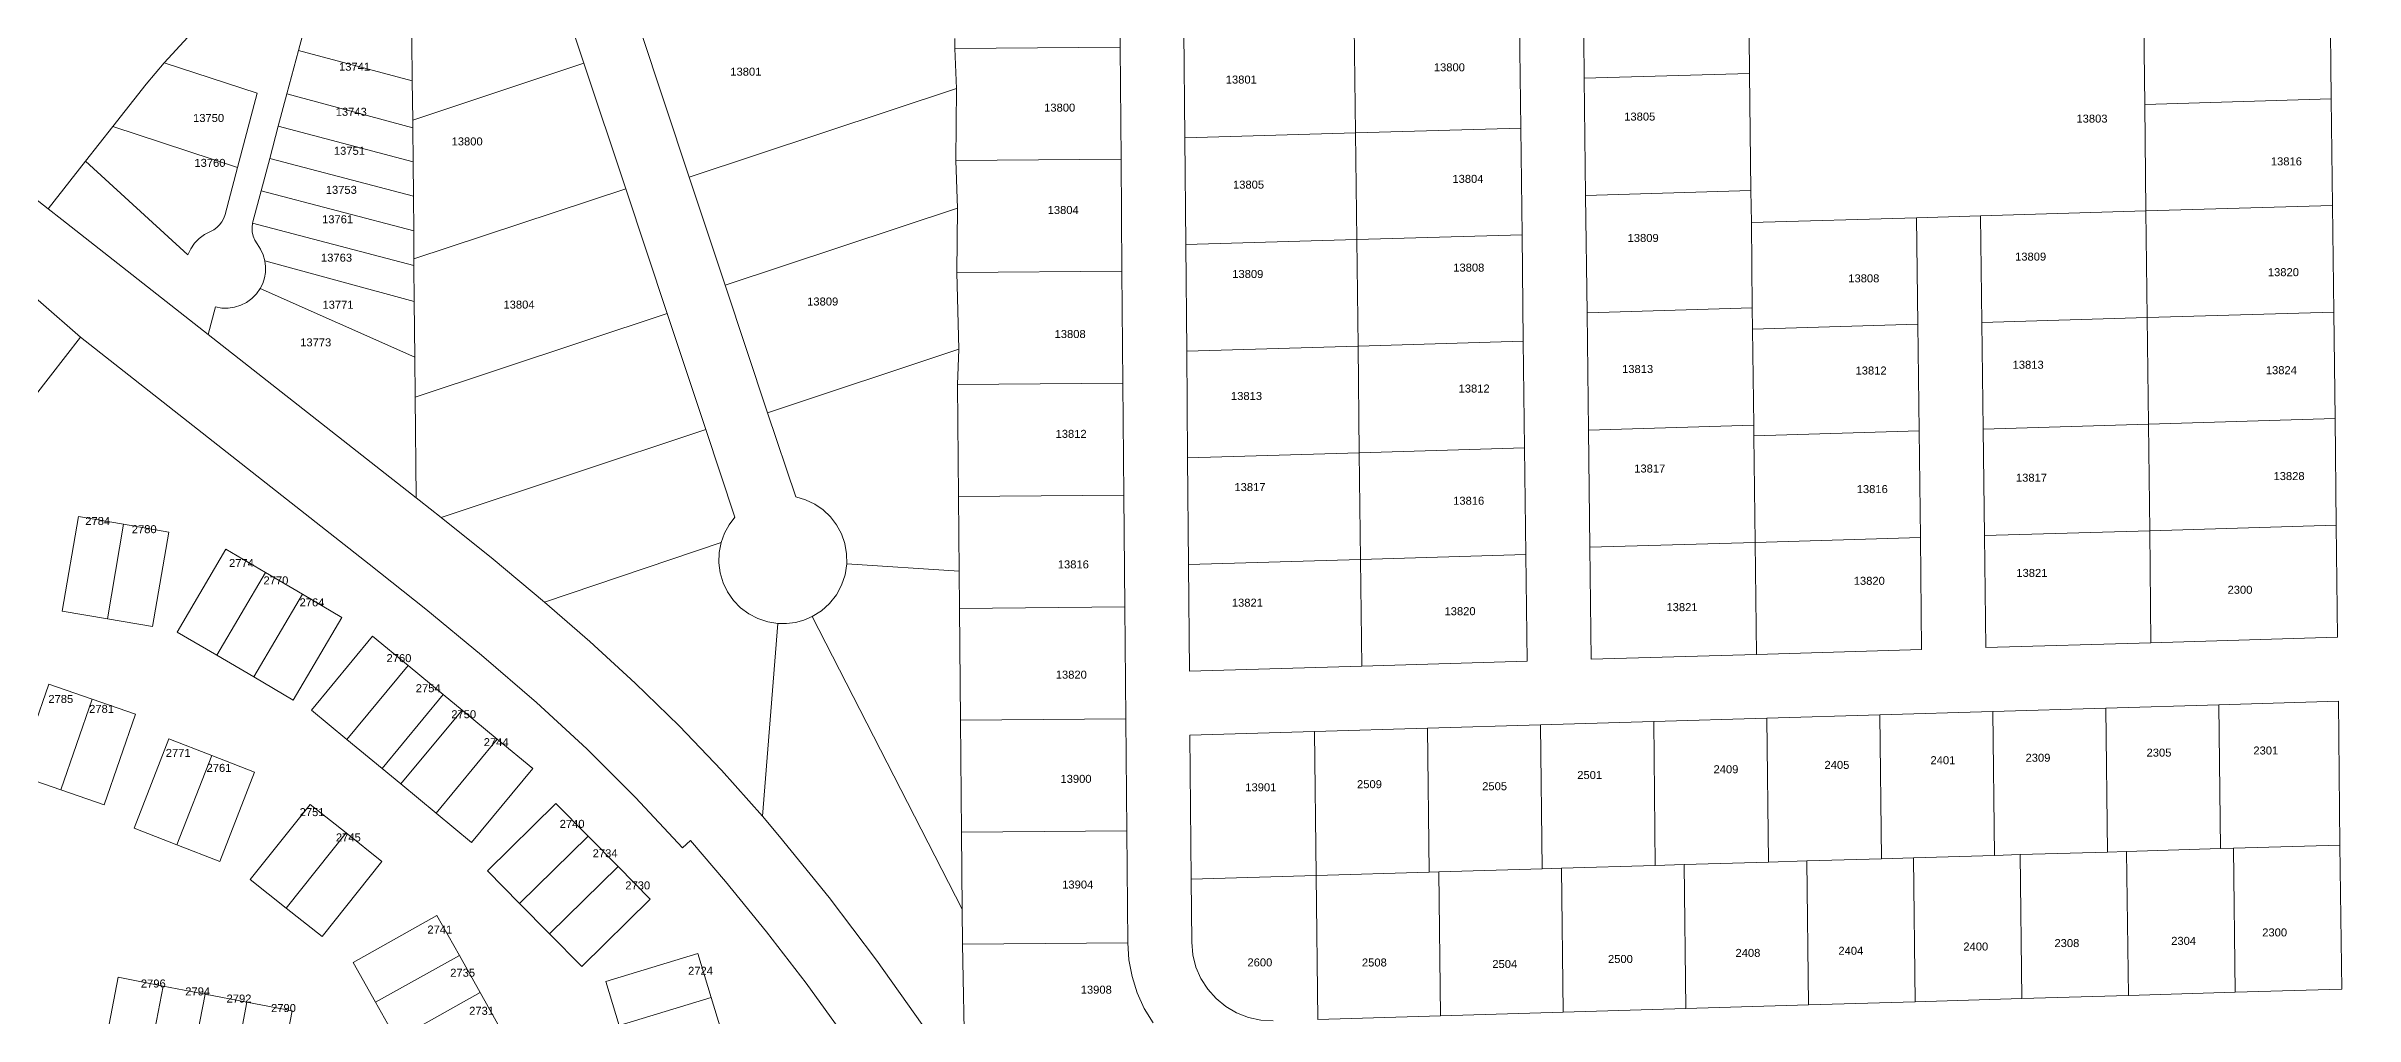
# Model space of a CAD drawing. Header units: feet. Extents: x 865220 to 5618803, y -2240498 to 1935234.
# Drawn here: x 2802211 to 2804375, y 966959 to 967868 of the extents above; entities that cross this region are included whole.
import ezdxf
from ezdxf.enums import TextEntityAlignment as Align

# ---------------------------------------------------------------- set-up
doc = ezdxf.new("R2010")
doc.units = ezdxf.units.FT
doc.header["$LTSCALE"] = 0.015
doc.header["$MEASUREMENT"] = 0
for name, color, linetype in [('Dakota County Addresses', 7, 'Continuous'), ('Dakota County Parcels', 7, 'Continuous'), ('NOTES', 7, 'Continuous')]:
    doc.layers.add(name, color=color, linetype=linetype)
doc.styles.add('Dimensions 100', font='arial.ttf')

# ---------------------------------------------------------------- blocks, each defined once
blk = doc.blocks.new('ACMAP_ANN_TEMPLATE_Dakota County Addresses')
at = {"layer": 'Dakota County Addresses', "style": 'Dimensions 100'}
blk.add_attdef('DakotaCountyAddress', text='', height=50, dxfattribs=at).set_placement((0, 0), align=Align.CENTER)

msp = doc.modelspace()

# ---------------------------------------------------------------- hatches: boundary and pattern name
at = {"layer": 'NOTES', "lineweight": 5, "ltscale": 100}
h = msp.add_hatch(dxfattribs=at)
h.set_pattern_fill('ANSI31', color=5, scale=200)
edge = h.paths.add_edge_path()
edge.add_line((2808585.7, 966658.4), (2808679.4, 966571))
edge.add_line((2808679.4, 966571), (2808784.9, 966571))
edge.add_line((2808784.9, 966571), (2808920.7, 966667.7))
edge.add_line((2808920.7, 966667.7), (2808911.3, 966688))
edge.add_line((2808911.3, 966688), (2809026.1, 966839.4))
edge.add_line((2809026.1, 966839.4), (2809145.1, 966908.2))
edge.add_line((2809145.1, 966908.2), (2809580.8, 966912.1))
edge.add_line((2809580.8, 966912.1), (2809575.4, 967518.2))
edge.add_line((2809575.4, 967518.2), (2809295, 967522.1))
edge.add_line((2809295, 967522.1), (2809042.1, 967556.5))
edge.add_arc((2808991.4, 966235.6), 1321.8, 87.8028, 104.0007)
edge.add_line((2808671.6, 967518.2), (2808403, 967446.4))
edge.add_line((2808403, 967446.4), (2808407.6, 966964.6))
edge.add_line((2808407.6, 966964.6), (2808623.9, 966965.1))
edge.add_line((2808623.9, 966965.1), (2808631, 966738.9))
edge.add_line((2808631, 966738.9), (2808608.3, 966689.7))
edge.add_line((2808608.3, 966689.7), (2808585.7, 966658.4))
edge = h.paths.add_edge_path()
edge.add_line((2808567.8, 966371.9), (2808569, 966038.6))
edge.add_line((2808569, 966038.6), (2808782.3, 966038.6))
edge.add_line((2808782.3, 966038.6), (2809009.7, 965920.8))
edge.add_arc((2809084.8, 966597.9), 681.3, 263.6714, 306.6769)
edge.add_arc((2809559.5, 965978.9), 99.3, 82.8194, 133.0126, ccw=False)
edge.add_line((2809571.9, 966077.4), (2809729.5, 966057.3))
edge.add_line((2809729.5, 966057.3), (2809731.8, 965834.8))
edge.add_line((2809731.8, 965834.8), (2810136.3, 965829.6))
edge.add_line((2810136.3, 965829.6), (2810457.1, 965805.2))
edge.add_line((2810457.1, 965805.2), (2810531.7, 965807.4))
edge.add_line((2810531.7, 965807.4), (2810491.8, 966235.4))
edge.add_arc((2809026.5, 965994.5), 1485, 9.3355, 22.1032)
edge.add_line((2810402.3, 966553.3), (2810199.7, 967067.4))
edge.add_line((2810199.7, 967067.4), (2810185.7, 967061.4))
edge.add_line((2810185.7, 967061.4), (2809983.9, 967561.8))
edge.add_arc((2809631.2, 969102.5), 1580.6, 273.0063, 282.8912, ccw=False)
edge.add_line((2809714.1, 967524.1), (2809719.8, 966815.4))
edge.add_line((2809719.8, 966815.4), (2809038.2, 966820.6))
edge.add_line((2809038.2, 966820.6), (2808936.8, 966687.9))
edge.add_line((2808936.8, 966687.9), (2808953.1, 966664.1))
edge.add_line((2808953.1, 966664.1), (2808567.8, 966371.9))
h.paths.add_polyline_path([(2808410.4, 966316.1), (2808546.9, 966314.5), (2808549.3, 966391.5), (2808764.3, 966550.1), (2808657.2, 966550.9), (2808553.2, 966658.7), (2808586.6, 966697.9), (2808609.6, 966739.1), (2808608.8, 966874.7), (2808407.3, 966873.9)])
edge = h.paths.add_edge_path()
edge.add_line((2809727.5, 965824.1), (2810138.6, 965815.6))
edge.add_line((2810138.6, 965815.6), (2810540.6, 965793.1))
edge.add_arc((2809798.1, 965733.8), 744.9, -11.2573, 4.5667, ccw=False)
edge.add_line((2810528.7, 965588.4), (2810520.2, 965532.1))
edge.add_arc((2809474.9, 961792.5), 3883, 74.3828, 81.4201)
edge.add_line((2810054.2, 965632), (2809934.5, 965637.6))
edge.add_line((2809934.5, 965637.6), (2809816.2, 965639.8))
edge.add_arc((2809802, 965705.7), 67.5, 178.0873, 282.1454, ccw=False)
edge.add_line((2809734.6, 965708), (2809727.5, 965824.1))
edge = h.paths.add_edge_path()
edge.add_line((2809233.9, 965909.1), (2809238.2, 965652.8))
edge.add_line((2809238.2, 965652.8), (2809596.8, 965650.2))
edge.add_line((2809596.8, 965650.2), (2809591.7, 966058.7))
edge.add_line((2809591.7, 966058.7), (2809561.3, 966060.4))
edge.add_arc((2809560.8, 966002.9), 57.5, 89.4429, 134.1272)
edge.add_arc((2809109.1, 966546.1), 649, 281.0855, 309.3547, ccw=False)
edge = h.paths.add_edge_path()
edge.add_line((2808365.2, 966005.5), (2808715, 966005.5))
edge.add_arc((2808711.7, 965766.1), 239.4, 68.1142, 89.2151, ccw=False)
edge.add_line((2808801, 965988.3), (2808929.7, 965920.2))
edge.add_arc((2809102, 966504.6), 609.3, 253.5725, 281.1287)
edge.add_line((2809219.6, 965906.8), (2809219.3, 965655.6))
edge.add_line((2809219.3, 965655.6), (2808239.4, 965656))
edge.add_arc((2808797.1, 965620.8), 558.8, 151.3513, 176.3821, ccw=False)
edge.add_arc((2807720.3, 966255.6), 691.8, 327.9637, 338.8056)
edge = h.paths.add_edge_path()
edge.add_line((2807282.7, 966470.3), (2807281.9, 966007.6))
edge.add_line((2807281.9, 966007.6), (2807784.5, 966010.6))
edge.add_line((2807784.5, 966010.6), (2808138.7, 965858))
edge.add_arc((2808725, 965664.6), 617.3, 146.7013, 161.7376, ccw=False)
edge.add_arc((2807713.8, 966255.3), 555.6, 333.0434, 357.7379)
edge.add_line((2808268.9, 966233.4), (2808258.2, 967401.1))
edge.add_line((2808258.2, 967401.1), (2808054.9, 967355.3))
edge.add_arc((2808218.3, 966862.8), 518.8, 108.354, 149.6972)
edge.add_line((2807770.4, 967124.6), (2807599, 966763.7))
edge.add_arc((2806967.4, 967127.5), 728.9, 295.6297, 330.0586, ccw=False)
edge = h.paths.add_edge_path()
edge.add_line((2807082.6, 965634.2), (2808099.3, 965629.8))
edge.add_arc((2808764.4, 965625.3), 665.2, 160.8598, 179.6148, ccw=False)
edge.add_line((2808136, 965843.4), (2807779.1, 965989.6))
edge.add_line((2807779.1, 965989.6), (2807301.1, 965990.4))
edge.add_line((2807301.1, 965990.4), (2807253, 965983.4))
edge.add_line((2807253, 965983.4), (2807052.6, 965919.2))
edge.add_arc((2806214.7, 965686.8), 869.6, -3.4686, 15.4985, ccw=False)
edge = h.paths.add_edge_path()
edge.add_line((2805799.9, 966123.8), (2805804.3, 965664.4))
edge.add_arc((2805867.2, 965669.7), 63.1, 184.7906, 276.3514)
edge.add_line((2805874.2, 965607), (2806982.3, 965630.8))
edge.add_arc((2805918.2, 965635.8), 1064.1, 359.7275, 377.8696)
edge.add_line((2806931, 965962.4), (2807217, 966057.2))
edge.add_line((2807217, 966057.2), (2807258.6, 966062.5))
edge.add_line((2807258.6, 966062.5), (2807263.9, 966459))
edge.add_arc((2807017.9, 967009.8), 603.2, 266.4576, 294.0672, ccw=False)
edge.add_arc((2807039.7, 965178.2), 1230.9, 92.7501, 102.2324)
edge.add_line((2806778.9, 966381.2), (2806388.4, 966298.1))
edge.add_arc((2807358.1, 962690.2), 3735.9, 105.0447, 110.6643)
edge.add_arc((2805548.2, 967591.2), 1488.9, 279.7301, 289.2744, ccw=False)
h.paths.add_polyline_path([(2805252.1, 966609.1), (2805648.7, 966621.9), (2805652.4, 966179.1), (2805630, 966177.1), (2805634, 965749.1), (2805605.5, 965604.9), (2805073.5, 965590.2), (2805061.7, 966120.8), (2805252.1, 966145.5)])
h.paths.add_polyline_path([(2804003.4, 966097), (2804010.9, 965573.6), (2805045, 965588.6), (2805037.5, 966121)])

# ---------------------------------------------------------------- linework, layer by layer
at = {"layer": 'Dakota County Parcels', "lineweight": 5}
for p, q in [((2802653, 968038.1), (2802714.9, 967852)), ((2802552.6, 968004.8), (2802554.1, 967835.4)), ((2803807.3, 967842.4), (2803805.6, 967990)), ((2803217.5, 967867), (2803216.6, 967972)), ((2803652.4, 967837.9), (2803651.3, 967935.2)), ((2804352.5, 967818.5), (2804351.3, 967918.5)), ((2802447.4, 967863.7), (2802456.4, 967897.7)), ((2803593, 967791.1), (2803591.5, 967915.4)), ((2804177.6, 967813.3), (2804176.4, 967913.3)), ((2802767.3, 967884.5), (2802813.7, 967745)), ((2803062.5, 967865.7), (2803062.4, 967875)), ((2803278.2, 967781.8), (2803277.3, 967881.8)), ((2803438, 967786.6), (2803436.9, 967886.5)), ((2802436.6, 967823.2), (2802447.4, 967863.7)), ((2802554.1, 967835.4), (2802447.4, 967863.7)), ((2803062.5, 967865.7), (2803217.5, 967867)), ((2803064.2, 967828.3), (2803062.5, 967865.7)), ((2803218.3, 967762), (2803217.5, 967867)), ((2802304.7, 967832.1), (2802273.5, 967792.4)), ((2802304.7, 967832.1), (2802321.5, 967852.4)), ((2802321.5, 967852.4), (2802408.8, 967823.8)), ((2802554.1, 967835.4), (2802554.5, 967798.6)), ((2802714.9, 967852), (2802554.5, 967798.6)), ((2802714.9, 967852), (2802754.1, 967734.1)), ((2803652.4, 967837.9), (2803807.3, 967842.4)), ((2803653.7, 967727.9), (2803652.4, 967837.9)), ((2803808.6, 967732.5), (2803807.3, 967842.4)), ((2802390.3, 967754.1), (2802408.8, 967823.8)), ((2802428.5, 967792.8), (2802436.6, 967823.2)), ((2802554.5, 967791.2), (2802436.6, 967823.2)), ((2802813.7, 967745), (2803064.2, 967828.3)), ((2803063.4, 967760.7), (2803064.2, 967828.3)), ((2804177.6, 967813.3), (2804352.5, 967818.5)), ((2804178.8, 967713.4), (2804177.6, 967813.3)), ((2804353.7, 967718.5), (2804352.5, 967818.5)), ((2802273.5, 967792.4), (2802248, 967760)), ((2802273.5, 967792.4), (2802390.3, 967754.1)), ((2802420.5, 967762.4), (2802428.5, 967792.8)), ((2802554.8, 967759.3), (2802428.5, 967792.8)), ((2802554.5, 967798.6), (2802554.5, 967791.2)), ((2802554.5, 967791.2), (2802554.8, 967759.3)), ((2803438, 967786.6), (2803593, 967791.1)), ((2803594.1, 967691.1), (2803593, 967791.1)), ((2803278.2, 967781.8), (2803438, 967786.6)), ((2803279, 967681.9), (2803278.2, 967781.8)), ((2803439.2, 967686.6), (2803438, 967786.6)), ((2802248, 967760), (2802212.8, 967715.3)), ((2802248, 967760), (2802343.9, 967672.2)), ((2802378.6, 967709.9), (2802390.3, 967754.1)), ((2802412.4, 967732.1), (2802420.5, 967762.4)), ((2802555.1, 967727.1), (2802420.5, 967762.4)), ((2802554.8, 967759.3), (2802555.1, 967727.1)), ((2802813.7, 967745), (2802847.4, 967643.7)), ((2803063.4, 967760.7), (2803218.3, 967762)), ((2803065.2, 967716.1), (2803063.4, 967760.7)), ((2803219.2, 967657), (2803218.3, 967762)), ((2802404.7, 967703), (2802412.4, 967732.1)), ((2802555.4, 967694.7), (2802412.4, 967732.1)), ((2802555.1, 967727.1), (2802555.4, 967694.7)), ((2802555.6, 967668.5), (2802754.1, 967734.1)), ((2802754.1, 967734.1), (2802793, 967617.2)), ((2803653.7, 967727.9), (2803808.6, 967732.5)), ((2803655, 967617.9), (2803653.7, 967727.9)), ((2803809, 967702.5), (2803808.6, 967732.5)), ((2802212.8, 967715.3), (2802225.6, 967705.2)), ((2802225.6, 967705.2), (2802362.7, 967597.5)), ((2802404.7, 967703), (2802404.4, 967701.8)), ((2802555.7, 967662.3), (2802404.4, 967701.8)), ((2802847.4, 967643.7), (2803065.2, 967716.1)), ((2803064.3, 967655.7), (2803065.2, 967716.1)), ((2803809, 967702.5), (2803963.9, 967707)), ((2803809.9, 967622.5), (2803809, 967702.5)), ((2803965, 967607.1), (2803963.9, 967707)), ((2804023.8, 967708.8), (2804178.8, 967713.4)), ((2804025, 967608.8), (2804023.8, 967708.8)), ((2804178.8, 967713.4), (2804353.7, 967718.5)), ((2804179.9, 967613.4), (2804178.8, 967713.4)), ((2804354.8, 967618.5), (2804353.7, 967718.5)), ((2802555.4, 967694.7), (2802555.6, 967668.5)), ((2803279, 967681.9), (2803439.2, 967686.6)), ((2803279.9, 967581.9), (2803279, 967681.9)), ((2803439.2, 967686.6), (2803594.1, 967691.1)), ((2803440.4, 967586.6), (2803439.2, 967686.6)), ((2803595.3, 967591.2), (2803594.1, 967691.1)), ((2802556, 967628.5), (2802416, 967666.6)), ((2802555.6, 967668.5), (2802555.7, 967662.3)), ((2802555.7, 967662.3), (2802556, 967628.5)), ((2802556.5, 967576.3), (2802411.5, 967640.5)), ((2802847.4, 967643.7), (2802887.1, 967524.2)), ((2803064.3, 967655.7), (2803219.2, 967657)), ((2803066.4, 967583.9), (2803064.3, 967655.7)), ((2803220.1, 967552), (2803219.2, 967657)), ((2802362.7, 967597.5), (2802369.6, 967623.3)), ((2802556, 967628.5), (2802556.5, 967576.3)), ((2802793, 967617.2), (2802556.8, 967538.6)), ((2802793, 967617.2), (2802829.2, 967508.5)), ((2803655, 967617.9), (2803809.9, 967622.5)), ((2803656.3, 967507.9), (2803655, 967617.9)), ((2803810.1, 967602.5), (2803809.9, 967622.5)), ((2804179.9, 967613.4), (2804354.8, 967618.5)), ((2804356, 967518.6), (2804354.8, 967618.5)), ((2802172.8, 967504.3), (2802243.1, 967594.9)), ((2802243.1, 967594.9), (2802513.8, 967382.2)), ((2802362.7, 967597.5), (2802557.6, 967444.3)), ((2803810.1, 967602.5), (2803965, 967607.1)), ((2803811.2, 967512.5), (2803810.1, 967602.5)), ((2803966.2, 967507.1), (2803965, 967607.1)), ((2804025, 967608.8), (2804179.9, 967613.4)), ((2804026.2, 967508.8), (2804025, 967608.8)), ((2804181.1, 967513.4), (2804179.9, 967613.4)), ((2802556.5, 967576.3), (2802556.8, 967538.6)), ((2802887.1, 967524.2), (2803066.4, 967583.9)), ((2803065.2, 967550.7), (2803066.4, 967583.9)), ((2803279.9, 967581.9), (2803440.4, 967586.6)), ((2803280.7, 967481.9), (2803279.9, 967581.9)), ((2803440.4, 967586.6), (2803595.3, 967591.2)), ((2803441.6, 967486.6), (2803440.4, 967586.6)), ((2803596.5, 967491.2), (2803595.3, 967591.2)), ((2803065.2, 967550.7), (2803220.1, 967552)), ((2803066.1, 967445.7), (2803065.2, 967550.7)), ((2803221, 967447), (2803220.1, 967552)), ((2802556.8, 967538.6), (2802557.6, 967444.3)), ((2802581.1, 967426), (2802829.2, 967508.5)), ((2802829.2, 967508.5), (2802856.5, 967426.3)), ((2802887.1, 967524.2), (2802913.4, 967445.2)), ((2803656.3, 967507.9), (2803811.2, 967512.5)), ((2803657.6, 967398), (2803656.3, 967507.9)), ((2803811.3, 967502.5), (2803811.2, 967512.5)), ((2803811.3, 967502.5), (2803966.2, 967507.1)), ((2803967.4, 967407.1), (2803966.2, 967507.1)), ((2804026.2, 967508.8), (2804181.1, 967513.4)), ((2804027.4, 967408.9), (2804026.2, 967508.8)), ((2804181.1, 967513.4), (2804356, 967518.6)), ((2804182.3, 967413.4), (2804181.1, 967513.4)), ((2804357.2, 967418.6), (2804356, 967518.6)), ((2803280.7, 967481.9), (2803441.6, 967486.6)), ((2803441.6, 967486.6), (2803596.5, 967491.2)), ((2803442.7, 967386.6), (2803441.6, 967486.6)), ((2803597.6, 967391.2), (2803596.5, 967491.2)), ((2803812.5, 967402.5), (2803811.3, 967502.5)), ((2803281.6, 967381.9), (2803280.7, 967481.9)), ((2802557.7, 967444.3), (2802560.5, 967442.3)), ((2802581.1, 967426), (2802560.5, 967442.3)), ((2803066.1, 967445.7), (2803221, 967447)), ((2803066.7, 967375.5), (2803066.1, 967445.7)), ((2803221.9, 967342.1), (2803221, 967447)), ((2802241.2, 967426.8), (2802226.1, 967338.1)), ((2802241.2, 967426.8), (2802283.6, 967419.6)), ((2802283.6, 967419.6), (2802268.5, 967330.8)), ((2802283.6, 967419.6), (2802326, 967412.3)), ((2802326, 967412.3), (2802310.8, 967323.6)), ((2802678, 967346.5), (2802843.6, 967402.6)), ((2803657.6, 967398), (2803812.5, 967402.5)), ((2803812.5, 967402.5), (2803967.4, 967407.1)), ((2803813.7, 967297.5), (2803812.5, 967402.5)), ((2803968.6, 967302.1), (2803967.4, 967407.1)), ((2804027.4, 967408.9), (2804182.3, 967413.4)), ((2804028.6, 967303.9), (2804027.4, 967408.9)), ((2804182.3, 967413.4), (2804357.2, 967418.6)), ((2804183.5, 967308.4), (2804182.3, 967413.4)), ((2804358.4, 967313.6), (2804357.2, 967418.6)), ((2802379.5, 967396.1), (2802333.9, 967318.5)), ((2802379.5, 967396.1), (2802416.6, 967374.3)), ((2802961.2, 967382.5), (2803066.7, 967375.5)), ((2803281.6, 967381.9), (2803442.7, 967386.6)), ((2803282.4, 967281.9), (2803281.6, 967381.9)), ((2803442.7, 967386.6), (2803597.6, 967391.2)), ((2803443.9, 967286.6), (2803442.7, 967386.6)), ((2803598.8, 967291.2), (2803597.6, 967391.2)), ((2803658.8, 967293), (2803657.6, 967398)), ((2802416.6, 967374.3), (2802371, 967296.7)), ((2802416.6, 967374.3), (2802451.1, 967354.1)), ((2803066.9, 967340.7), (2803066.7, 967375.5)), ((2802226.1, 967338.1), (2802268.5, 967330.8)), ((2802451.1, 967354.1), (2802405.5, 967276.5)), ((2802451.1, 967354.1), (2802488.1, 967332.3)), ((2802720.6, 967309.5), (2802678, 967346.5)), ((2803066.9, 967340.7), (2803221.9, 967342.1)), ((2803067.8, 967235.8), (2803066.9, 967340.7)), ((2803222.8, 967237.1), (2803221.9, 967342.1)), ((2802268.5, 967330.8), (2802310.8, 967323.6)), ((2802333.9, 967318.5), (2802371, 967296.7)), ((2802488.1, 967332.3), (2802442.6, 967254.7)), ((2802516.9, 967314.6), (2802459.6, 967245.2)), ((2802516.9, 967314.6), (2802550.1, 967287.2)), ((2802882.3, 967145.9), (2802896.6, 967326.6)), ((2802928.7, 967333), (2803069.3, 967058.8)), ((2804183.5, 967308.4), (2804358.4, 967313.6)), ((2802371, 967296.7), (2802405.5, 967276.5)), ((2803443.9, 967286.6), (2803598.8, 967291.2)), ((2803658.8, 967293), (2803813.7, 967297.5)), ((2803813.7, 967297.5), (2803968.6, 967302.1)), ((2804028.6, 967303.9), (2804183.5, 967308.4)), ((2802213.5, 967269.6), (2802184.2, 967184.5)), ((2802213.5, 967269.6), (2802254.2, 967255.6)), ((2802405.5, 967276.5), (2802442.6, 967254.7)), ((2802492.8, 967217.9), (2802550.1, 967287.2)), ((2802550.1, 967287.2), (2802583.2, 967259.8)), ((2803282.4, 967281.9), (2803443.9, 967286.6)), ((2802254.2, 967255.6), (2802224.8, 967170.5)), ((2802254.2, 967255.6), (2802294.8, 967241.6)), ((2802525.9, 967190.5), (2802583.2, 967259.8)), ((2802583.2, 967259.8), (2802600.7, 967245.4)), ((2804035.3, 967244), (2804141.2, 967247.2)), ((2804141.2, 967247.2), (2804247.2, 967250.3)), ((2804142.8, 967112.2), (2804141.2, 967247.2)), ((2804247.2, 967250.3), (2804359.1, 967253.6)), ((2804248.7, 967115.4), (2804247.2, 967250.3)), ((2804360.6, 967118.7), (2804359.1, 967253.6)), ((2802294.8, 967241.6), (2802265.5, 967156.5)), ((2802459.6, 967245.2), (2802492.8, 967217.9)), ((2802543.3, 967176.1), (2802600.7, 967245.4)), ((2802600.7, 967245.4), (2802633.8, 967218.1)), ((2803067.8, 967235.8), (2803222.8, 967237.1)), ((2803068.7, 967130.8), (2803067.8, 967235.8)), ((2803223.7, 967132.1), (2803222.8, 967237.1)), ((2803399.6, 967225.3), (2803505.6, 967228.4)), ((2803505.6, 967228.4), (2803611.5, 967231.6)), ((2803507.2, 967093.4), (2803505.6, 967228.4)), ((2803611.5, 967231.6), (2803717.5, 967234.7)), ((2803613.1, 967096.6), (2803611.5, 967231.6)), ((2803717.5, 967234.7), (2803823.4, 967237.8)), ((2803719, 967099.7), (2803717.5, 967234.7)), ((2803823.4, 967237.8), (2803929.3, 967240.9)), ((2803825, 967102.8), (2803823.4, 967237.8)), ((2803929.3, 967240.9), (2804035.3, 967244)), ((2803930.9, 967105.9), (2803929.3, 967240.9)), ((2804036.9, 967109.1), (2804035.3, 967244)), ((2802326.1, 967218.4), (2802293.5, 967134.6)), ((2802326.1, 967218.4), (2802366.2, 967202.8)), ((2802492.8, 967217.9), (2802525.9, 967190.5)), ((2802576.5, 967148.7), (2802633.8, 967218.1)), ((2802633.8, 967218.1), (2802667, 967190.7)), ((2803282.9, 967221.9), (2803399.6, 967225.3)), ((2803284.1, 967086.9), (2803282.9, 967221.9)), ((2803401.2, 967090.3), (2803399.6, 967225.3)), ((2802184.2, 967184.5), (2802224.8, 967170.5)), ((2802366.2, 967202.8), (2802333.5, 967119)), ((2802366.2, 967202.8), (2802406.2, 967187.2)), ((2802406.2, 967187.2), (2802373.6, 967103.4)), ((2802525.9, 967190.5), (2802543.3, 967176.1)), ((2802667, 967190.7), (2802609.6, 967121.3)), ((2802224.8, 967170.5), (2802265.5, 967156.5)), ((2802543.3, 967176.1), (2802576.5, 967148.7)), ((2802458.3, 967156.8), (2802402.3, 967086.4)), ((2802458.3, 967156.8), (2802492, 967130.1)), ((2802576.5, 967148.7), (2802609.6, 967121.3)), ((2802688.6, 967157.8), (2802624.5, 967094.5)), ((2802688.6, 967157.8), (2802718.8, 967127.2)), ((2802898.3, 967126.9), (2802882.3, 967145.9)), ((2802293.5, 967134.6), (2802333.5, 967119)), ((2802333.5, 967119), (2802373.6, 967103.4)), ((2802492, 967130.1), (2802435.9, 967059.7)), ((2802492, 967130.1), (2802525.6, 967103.3)), ((2802718.8, 967127.2), (2802654.7, 967063.9)), ((2802718.8, 967127.2), (2802746.9, 967098.7)), ((2802807.2, 967116.3), (2802814.7, 967122.9)), ((2802847.7, 967084.6), (2802814.7, 967122.9)), ((2803068.7, 967130.8), (2803223.7, 967132.1)), ((2803069.3, 967058.8), (2803068.7, 967130.8)), ((2803224.6, 967027.1), (2803223.7, 967132.1)), ((2804260.7, 967115.8), (2804360.6, 967118.7)), ((2804362.2, 966983.8), (2804360.6, 967118.7)), ((2802525.6, 967103.3), (2802469.6, 967032.9)), ((2802746.9, 967098.7), (2802682.8, 967035.5)), ((2802746.9, 967098.7), (2802777.1, 967068.1)), ((2803516.1, 967093.7), (2803613.1, 967096.6)), ((2803613.1, 967096.6), (2803631.1, 967097.1)), ((2803631.1, 967097.1), (2803719, 967099.7)), ((2803632.7, 966962.1), (2803631.1, 967097.1)), ((2803719, 967099.7), (2803746, 967100.5)), ((2803746, 967100.5), (2803825, 967102.8)), ((2803747.6, 966965.5), (2803746, 967100.5)), ((2803825, 967102.8), (2803861, 967103.9)), ((2803861, 967103.9), (2803930.9, 967105.9)), ((2803862.5, 966968.9), (2803861, 967103.9)), ((2803930.9, 967105.9), (2803960.8, 967106.8)), ((2803960.8, 967106.8), (2804036.9, 967109.1)), ((2803962.4, 966971.9), (2803960.8, 967106.8)), ((2804036.9, 967109.1), (2804060.8, 967109.8)), ((2804060.8, 967109.8), (2804142.8, 967112.2)), ((2804062.4, 966974.8), (2804060.8, 967109.8)), ((2804142.8, 967112.2), (2804160.7, 967112.8)), ((2804160.7, 967112.8), (2804248.7, 967115.4)), ((2804162.3, 966977.8), (2804160.7, 967112.8)), ((2804248.7, 967115.4), (2804260.7, 967115.8)), ((2804262.3, 966980.8), (2804260.7, 967115.8)), ((2802435.9, 967059.7), (2802402.3, 967086.4)), ((2802624.5, 967094.5), (2802654.7, 967063.9)), ((2803284.1, 967086.9), (2803401.2, 967090.3)), ((2803284.6, 967027.6), (2803284.1, 967086.9)), ((2803401.2, 967090.3), (2803507.2, 967093.4)), ((2803401.2, 967090.3), (2803402.8, 966955.3)), ((2803507.2, 967093.4), (2803516.1, 967093.7)), ((2803517.7, 966958.7), (2803516.1, 967093.7)), ((2802469.6, 967032.9), (2802435.9, 967059.7)), ((2802577.2, 967052.8), (2802498.7, 967008.8)), ((2802577.2, 967052.8), (2802598.2, 967015.3)), ((2802654.7, 967063.9), (2802682.8, 967035.5)), ((2802777.1, 967068.1), (2802713.1, 967004.9)), ((2803069.6, 967025.8), (2803069.3, 967058.8)), ((2802682.8, 967035.5), (2802713.1, 967004.9)), ((2802598.2, 967015.3), (2802519.7, 966971.3)), ((2802598.2, 967015.3), (2802617.8, 966980.5)), ((2802821.7, 967017), (2802735.6, 966990.9)), ((2802821.7, 967017), (2802834.2, 966975.9)), ((2803069.6, 967025.8), (2803224.6, 967027.1)), ((2803072.6, 966889), (2803069.6, 967025.8)), ((2802261.4, 966906.4), (2802278.4, 966994.8)), ((2802278.4, 966994.8), (2802320.7, 966986.6)), ((2802519.7, 966971.3), (2802498.7, 967008.8)), ((2802748.1, 966949.7), (2802735.6, 966990.9)), ((2802303.6, 966898.3), (2802320.7, 966986.6)), ((2802320.7, 966986.6), (2802359.9, 966979)), ((2802342.9, 966890.7), (2802359.9, 966979)), ((2802359.9, 966979), (2802399.2, 966971.4)), ((2802382.1, 966883.1), (2802399.2, 966971.4)), ((2802399.2, 966971.4), (2802441.4, 966963.3)), ((2802539.3, 966936.4), (2802519.7, 966971.3)), ((2802617.8, 966980.5), (2802539.3, 966936.4)), ((2802617.8, 966980.5), (2802638.8, 966943)), ((2802834.2, 966975.9), (2802748.1, 966949.7)), ((2802834.2, 966975.9), (2802846.7, 966934.8)), ((2803747.6, 966965.5), (2803862.5, 966968.9)), ((2803862.5, 966968.9), (2803962.4, 966971.9)), ((2803962.4, 966971.9), (2804062.4, 966974.8)), ((2804062.4, 966974.8), (2804162.3, 966977.8)), ((2804162.3, 966977.8), (2804262.3, 966980.8)), ((2804262.3, 966980.8), (2804362.2, 966983.8)), ((2802424.3, 966874.9), (2802441.4, 966963.3)), ((2803402.8, 966955.3), (2803517.7, 966958.7)), ((2803517.7, 966958.7), (2803632.7, 966962.1)), ((2803632.7, 966962.1), (2803747.6, 966965.5))]:
    msp.add_line(p, q, dxfattribs=at)
for points in [[(2802321.5, 967852.4), (2802343.7, 967876.3), (2802367.4, 967898.8), (2802392.5, 967919.7), (2802418.8, 967939.1)], [(2802134.2, 967777.1), (2802173.5, 967746.2), (2802212.8, 967715.3)], [(2802093.5, 967725.4), (2802131.3, 967692.4), (2802243.1, 967594.9)], [(2802378.6, 967709.9), (2802377.4, 967706.5), (2802375.7, 967703.3), (2802373.5, 967700.4), (2802371, 967697.9), (2802368.1, 967695.8), (2802364.9, 967694.2)], [(2802404.4, 967701.8), (2802403.9, 967697.7), (2802404.1, 967693.7), (2802405, 967689.7), (2802406.6, 967685.9), (2802408.8, 967682.5)], [(2803963.9, 967707), (2803993.8, 967707.9), (2804023.8, 967708.8)], [(2802364.9, 967694.2), (2802359.3, 967691.3), (2802354.3, 967687.6), (2802350, 967683.1), (2802346.5, 967677.9), (2802343.9, 967672.2)], [(2802408.8, 967682.5), (2802412, 967677.6), (2802414.5, 967672.2), (2802416, 967666.6)], [(2802416, 967666.6), (2802416.6, 967661.2), (2802416.5, 967655.8), (2802415.6, 967650.5), (2802413.9, 967645.3), (2802411.5, 967640.5)], [(2802411.5, 967640.5), (2802408, 967635.5), (2802403.7, 967631.2), (2802398.8, 967627.6), (2802393.4, 967624.9), (2802387.6, 967623), (2802381.6, 967622.1), (2802375.5, 967622.2), (2802369.6, 967623.3)], [(2802961.2, 967382.5), (2802961.1, 967392), (2802959.4, 967401.4), (2802956.3, 967410.5), (2802951.8, 967418.9), (2802946, 967426.5), (2802939.1, 967433), (2802931.2, 967438.4), (2802922.6, 967442.5), (2802913.4, 967445.2)], [(2802678, 967346.5), (2802629.9, 967386.7), (2802581.1, 967426)], [(2802856.5, 967426.3), (2802851, 967419), (2802846.7, 967411.1), (2802843.6, 967402.6)], [(2802843.6, 967402.6), (2802841.7, 967393.1), (2802841.4, 967383.5), (2802842.7, 967374), (2802845.4, 967364.8), (2802849.6, 967356.1), (2802855.1, 967348.2), (2802861.8, 967341.3), (2802869.5, 967335.6), (2802878, 967331.2), (2802887.2, 967328.1), (2802896.6, 967326.6)], [(2802670.4, 967252.5), (2802619, 967296.8), (2802566.8, 967340), (2802513.8, 967382.2)], [(2802928.7, 967333), (2802937.5, 967338.5), (2802945.1, 967345.4), (2802951.5, 967353.5), (2802956.4, 967362.5), (2802959.7, 967372.3), (2802961.2, 967382.5)], [(2802896.6, 967326.6), (2802904.9, 967326.5), (2802913.1, 967327.6), (2802921.1, 967329.8), (2802928.7, 967333)], [(2802882.3, 967145.9), (2802844, 967188.9), (2802804.3, 967230.5), (2802763.1, 967270.7), (2802720.6, 967309.5)], [(2802807.2, 967116.3), (2802763.4, 967163.5), (2802717.8, 967208.9), (2802670.4, 967252.5)], [(2803072.6, 966889), (2803031.8, 966950.5), (2802989.2, 967010.7), (2802944.7, 967069.5), (2802898.3, 967126.9)], [(2802958.9, 966939.9), (2802923.1, 966989.2), (2802886, 967037.4), (2802847.7, 967084.6)], [(2803224.6, 967027.1), (2803225.7, 967011.2), (2803228.7, 966995.4), (2803233.5, 966980.2), (2803240.1, 966965.6), (2803248.4, 966952)], [(2803284.6, 967027.6), (2803285.6, 967015.9), (2803288.5, 967004.4), (2803293.2, 966993.6), (2803299.5, 966983.6), (2803307.3, 966974.8), (2803316.4, 966967.3), (2803326.6, 966961.4), (2803337.6, 966957.2), (2803349.2, 966954.7), (2803361, 966954.1)]]:
    msp.add_lwpolyline(points, dxfattribs=at)

# ---------------------------------------------------------------- block references
at = {"layer": 'Dakota County Addresses', "lineweight": 5, "xscale": 0.15, "yscale": 0.15, "zscale": 0.15}
for p, values in [((2802500, 967844.9), {'DakotaCountyAddress': '13741'}), ((2802866.7, 967840.2), {'DakotaCountyAddress': '13801'}), ((2803331, 967832.8), {'DakotaCountyAddress': '13801'}), ((2803526, 967844.3), {'DakotaCountyAddress': '13800'}), ((2802496.9, 967802.6), {'DakotaCountyAddress': '13743'}), ((2803160.8, 967806.5), {'DakotaCountyAddress': '13800'}), ((2802363.2, 967796.8), {'DakotaCountyAddress': '13750'}), ((2803704.4, 967798.1), {'DakotaCountyAddress': '13805'}), ((2804128.2, 967796.2), {'DakotaCountyAddress': '13803'}), ((2802495.2, 967766), {'DakotaCountyAddress': '13751'}), ((2802605.5, 967774.8), {'DakotaCountyAddress': '13800'}), ((2802364.5, 967754.7), {'DakotaCountyAddress': '13760'}), ((2803543.4, 967739.7), {'DakotaCountyAddress': '13804'}), ((2804310.4, 967756.1), {'DakotaCountyAddress': '13816'}), ((2802487.6, 967729.4), {'DakotaCountyAddress': '13753'}), ((2803337.8, 967734.3), {'DakotaCountyAddress': '13805'}), ((2802484.1, 967701.8), {'DakotaCountyAddress': '13761'}), ((2803164.1, 967710.5), {'DakotaCountyAddress': '13804'}), ((2803707.6, 967684.3), {'DakotaCountyAddress': '13809'}), ((2802483.1, 967665.8), {'DakotaCountyAddress': '13763'}), ((2803544.2, 967656.5), {'DakotaCountyAddress': '13808'}), ((2804070.7, 967666.8), {'DakotaCountyAddress': '13809'}), ((2804307.6, 967652.2), {'DakotaCountyAddress': '13820'}), ((2803337.1, 967650.5), {'DakotaCountyAddress': '13809'}), ((2803914.4, 967646.4), {'DakotaCountyAddress': '13808'}), ((2802484.5, 967621.7), {'DakotaCountyAddress': '13771'}), ((2802654.1, 967621.8), {'DakotaCountyAddress': '13804'}), ((2802938.7, 967624.7), {'DakotaCountyAddress': '13809'}), ((2802463.6, 967586.4), {'DakotaCountyAddress': '13773'}), ((2803170.6, 967594.2), {'DakotaCountyAddress': '13808'}), ((2804068.4, 967565.4), {'DakotaCountyAddress': '13813'}), ((2803549.2, 967543.1), {'DakotaCountyAddress': '13812'}), ((2803702.4, 967561.4), {'DakotaCountyAddress': '13813'}), ((2803921.2, 967560), {'DakotaCountyAddress': '13812'}), ((2804305.7, 967560.3), {'DakotaCountyAddress': '13824'}), ((2803335.9, 967536.1), {'DakotaCountyAddress': '13813'}), ((2803171.5, 967500.6), {'DakotaCountyAddress': '13812'}), ((2803713.8, 967468.1), {'DakotaCountyAddress': '13817'}), ((2804071.5, 967459.5), {'DakotaCountyAddress': '13817'}), ((2804312.9, 967461), {'DakotaCountyAddress': '13828'}), ((2803339.1, 967450.7), {'DakotaCountyAddress': '13817'}), ((2803544.1, 967437.9), {'DakotaCountyAddress': '13816'}), ((2803922.3, 967448.8), {'DakotaCountyAddress': '13816'}), ((2802259.3, 967418.9), {'DakotaCountyAddress': '2784'}), ((2802302.9, 967411.2), {'DakotaCountyAddress': '2780'}), ((2802394, 967379.5), {'DakotaCountyAddress': '2774'}), ((2803173.6, 967378.2), {'DakotaCountyAddress': '13816'}), ((2804071.9, 967370.2), {'DakotaCountyAddress': '13821'}), ((2802426.3, 967363.2), {'DakotaCountyAddress': '2770'}), ((2803919.5, 967362.8), {'DakotaCountyAddress': '13820'}), ((2804266.9, 967354.4), {'DakotaCountyAddress': '2300'}), ((2802460.1, 967342.6), {'DakotaCountyAddress': '2764'}), ((2803336.7, 967342.3), {'DakotaCountyAddress': '13821'}), ((2803536, 967334.3), {'DakotaCountyAddress': '13820'}), ((2803744, 967338.1), {'DakotaCountyAddress': '13821'}), ((2802541.6, 967290.3), {'DakotaCountyAddress': '2760'}), ((2802569, 967262.1), {'DakotaCountyAddress': '2754'}), ((2803171.7, 967274.8), {'DakotaCountyAddress': '13820'}), ((2802224.7, 967252), {'DakotaCountyAddress': '2785'}), ((2802262.9, 967242.7), {'DakotaCountyAddress': '2781'}), ((2802602.3, 967237.7), {'DakotaCountyAddress': '2750'}), ((2802334.7, 967201.4), {'DakotaCountyAddress': '2771'}), ((2802632.7, 967211.5), {'DakotaCountyAddress': '2744'}), ((2804077.6, 967196.9), {'DakotaCountyAddress': '2309'}), ((2804191, 967201.7), {'DakotaCountyAddress': '2305'}), ((2804291.1, 967203.7), {'DakotaCountyAddress': '2301'}), ((2802373, 967187.4), {'DakotaCountyAddress': '2761'}), ((2803176.1, 967177.1), {'DakotaCountyAddress': '13900'}), ((2803657.5, 967180.7), {'DakotaCountyAddress': '2501'}), ((2803785.2, 967186.1), {'DakotaCountyAddress': '2409'}), ((2803889.2, 967190.2), {'DakotaCountyAddress': '2405'}), ((2803988.5, 967194.6), {'DakotaCountyAddress': '2401'}), ((2803349.3, 967169.2), {'DakotaCountyAddress': '13901'}), ((2803451.1, 967172.1), {'DakotaCountyAddress': '2509'}), ((2803568.4, 967170.2), {'DakotaCountyAddress': '2505'}), ((2802460.2, 967145.9), {'DakotaCountyAddress': '2751'}), ((2802703.9, 967134.9), {'DakotaCountyAddress': '2740'}), ((2802494.2, 967122.2), {'DakotaCountyAddress': '2745'}), ((2802734.8, 967107.3), {'DakotaCountyAddress': '2734'}), ((2802765.4, 967077.2), {'DakotaCountyAddress': '2730'}), ((2803177.7, 967078), {'DakotaCountyAddress': '13904'}), ((2802579.9, 967035.8), {'DakotaCountyAddress': '2741'}), ((2804214.1, 967025.2), {'DakotaCountyAddress': '2304'}), ((2804299.4, 967033.1), {'DakotaCountyAddress': '2300'}), ((2803348.4, 967005), {'DakotaCountyAddress': '2600'}), ((2803455.7, 967004.9), {'DakotaCountyAddress': '2508'}), ((2803577.9, 967003.5), {'DakotaCountyAddress': '2504'}), ((2803686.3, 967008.2), {'DakotaCountyAddress': '2500'}), ((2803805.8, 967013.9), {'DakotaCountyAddress': '2408'}), ((2803902.2, 967015.9), {'DakotaCountyAddress': '2404'}), ((2804019.3, 967019.9), {'DakotaCountyAddress': '2400'}), ((2804104.7, 967023.1), {'DakotaCountyAddress': '2308'}), ((2802311.4, 966985.2), {'DakotaCountyAddress': '2796'}), ((2802601.3, 966995.3), {'DakotaCountyAddress': '2735'}), ((2802824.2, 966997.1), {'DakotaCountyAddress': '2724'}), ((2802353, 966977.8), {'DakotaCountyAddress': '2794'}), ((2802391.7, 966971.1), {'DakotaCountyAddress': '2792'}), ((2802433.4, 966962.2), {'DakotaCountyAddress': '2790'}), ((2802619, 966959.6), {'DakotaCountyAddress': '2731'}), ((2803195.1, 966979.4), {'DakotaCountyAddress': '13908'})]:
    msp.add_blockref('ACMAP_ANN_TEMPLATE_Dakota County Addresses', p, dxfattribs=at).add_auto_attribs(values)

doc.saveas('drawing.dxf')
